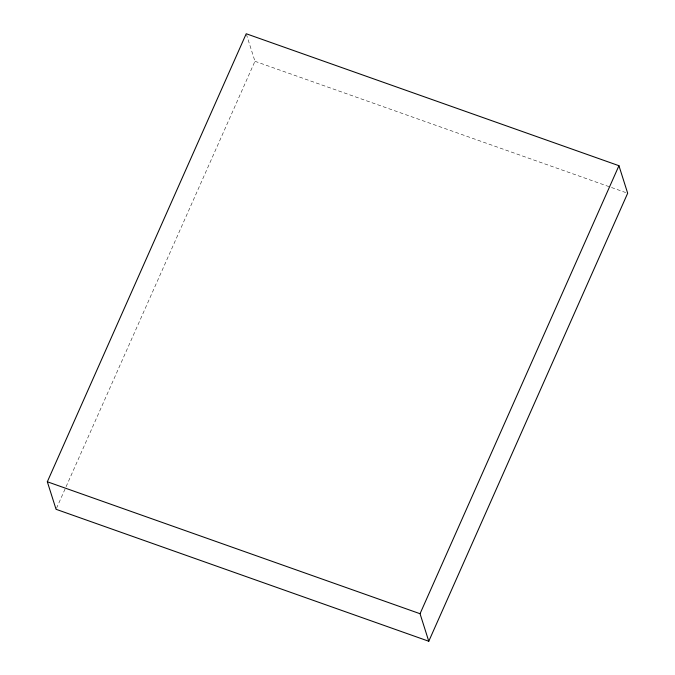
<?xml version="1.0" encoding="UTF-8"?>
<svg xmlns="http://www.w3.org/2000/svg" width="675" height="675" viewBox="0 0 675 675"><rect width="100%" height="100%" fill="white"/><g stroke="black" fill="none" stroke-linecap="round" stroke-linejoin="round"><path stroke-width="0.51" stroke-dasharray="3.38 2.53" d="M56.489 508.326L254.956 61.282L246.535 34.737M254.956 61.282L625.683 192.535"/><path stroke-width="1.01" d="M47.326 481.764L246.223 33.75L618.941 165.704L627.674 193.236L428.777 641.25L56.059 509.296L47.326 481.764L420.044 613.718L428.777 641.25M420.044 613.718L618.941 165.704"/></g></svg>
